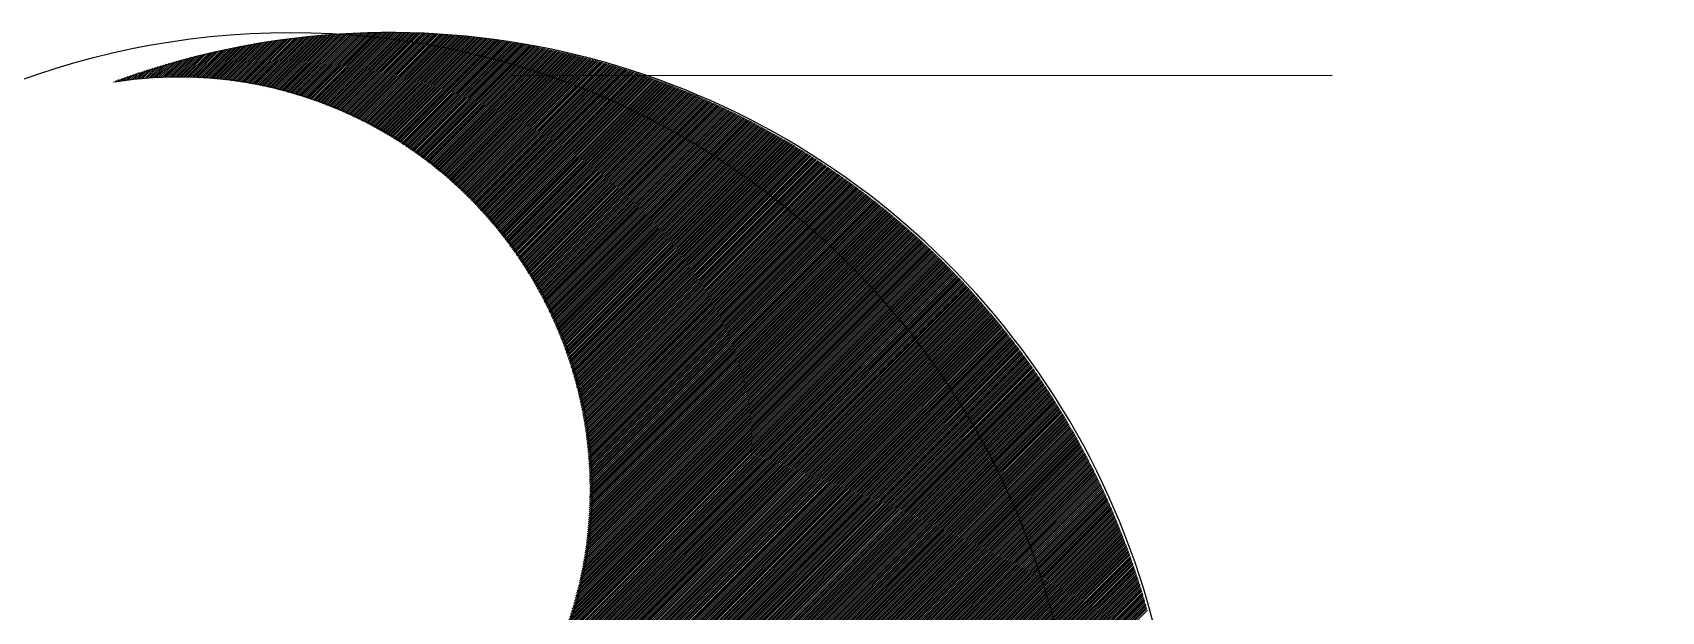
# Model space of a CAD drawing. Extents: x -437689 to -407696, y -55787 to -37037.
# Drawn here: x -423828.9 to -423754.6, y -41388.7 to -41362.3 of the extents above; entities that cross this region are included whole.
import ezdxf

# ---------------------------------------------------------------- set-up
doc = ezdxf.new("R2010")
doc.units = 0
doc.header["$LTSCALE"] = 150
doc.header["$MEASUREMENT"] = 0
doc.linetypes.add('CENTER', pattern=[2, 1.25, -0.25, 0.25, -0.25])
doc.layers.add('DR', color=6, linetype='CONTINUOUS')
doc.layers.add('WALL', color=7, linetype='CONTINUOUS')

msp = doc.modelspace()

# ---------------------------------------------------------------- linework, layer by layer
at = {"layer": 'DR'}
for p, q in [((-423817.595, -41364.943, 0), (-423815.049, -41362.398, 0)), ((-423817.527, -41364.961, 0), (-423814.959, -41362.392, 0)), ((-423817.46, -41364.979, 0), (-423814.868, -41362.387, 0)), ((-423817.393, -41364.996, 0), (-423814.778, -41362.381, 0)), ((-423817.326, -41365.014, 0), (-423814.688, -41362.376, 0)), ((-423817.26, -41365.033, 0), (-423814.598, -41362.371, 0)), ((-423817.193, -41365.051, 0), (-423814.509, -41362.367, 0)), ((-423817.127, -41365.07, 0), (-423814.42, -41362.362, 0)), ((-423817.061, -41365.089, 0), (-423814.33, -41362.358, 0)), ((-423816.996, -41365.108, 0), (-423814.242, -41362.354, 0)), ((-423816.93, -41365.127, 0), (-423814.153, -41362.35, 0)), ((-423816.865, -41365.147, 0), (-423814.065, -41362.347, 0)), ((-423816.8, -41365.167, 0), (-423813.977, -41362.344, 0)), ((-423816.735, -41365.186, 0), (-423813.889, -41362.341, 0)), ((-423816.67, -41365.207, 0), (-423813.801, -41362.338, 0)), ((-423816.605, -41365.227, 0), (-423813.714, -41362.335, 0)), ((-423816.541, -41365.247, 0), (-423813.626, -41362.333, 0)), ((-423816.477, -41365.268, 0), (-423813.539, -41362.331, 0)), ((-423816.413, -41365.289, 0), (-423813.453, -41362.329, 0)), ((-423816.349, -41365.31, 0), (-423813.366, -41362.327, 0)), ((-423816.285, -41365.331, 0), (-423813.28, -41362.325, 0)), ((-423816.222, -41365.353, 0), (-423813.193, -41362.324, 0)), ((-423816.159, -41365.374, 0), (-423813.107, -41362.323, 0)), ((-423816.096, -41365.396, 0), (-423813.022, -41362.322, 0)), ((-423816.033, -41365.418, 0), (-423812.936, -41362.321, 0)), ((-423815.97, -41365.44, 0), (-423812.851, -41362.321, 0)), ((-423815.908, -41365.463, 0), (-423812.766, -41362.321, 0)), ((-423815.845, -41365.485, 0), (-423812.681, -41362.32, 0)), ((-423815.783, -41365.508, 0), (-423812.596, -41362.321, 0)), ((-423815.721, -41365.531, 0), (-423812.511, -41362.321, 0)), ((-423815.66, -41365.554, 0), (-423812.427, -41362.321, 0)), ((-423815.598, -41365.577, 0), (-423812.343, -41362.322, 0)), ((-423815.537, -41365.601, 0), (-423812.259, -41362.323, 0)), ((-423815.475, -41365.624, 0), (-423812.175, -41362.324, 0)), ((-423815.414, -41365.648, 0), (-423812.092, -41362.325, 0)), ((-423815.354, -41365.672, 0), (-423812.008, -41362.327, 0)), ((-423815.293, -41365.696, 0), (-423811.925, -41362.329, 0)), ((-423815.232, -41365.721, 0), (-423811.842, -41362.33, 0)), ((-423815.172, -41365.745, 0), (-423811.759, -41362.332, 0)), ((-423815.112, -41365.77, 0), (-423811.677, -41362.335, 0)), ((-423815.052, -41365.795, 0), (-423811.594, -41362.337, 0)), ((-423814.992, -41365.82, 0), (-423811.512, -41362.34, 0)), ((-423814.932, -41365.845, 0), (-423811.43, -41362.342, 0)), ((-423814.873, -41365.87, 0), (-423811.348, -41362.345, 0)), ((-423814.813, -41365.896, 0), (-423811.266, -41362.349, 0)), ((-423814.754, -41365.921, 0), (-423811.185, -41362.352, 0)), ((-423814.695, -41365.947, 0), (-423811.103, -41362.355, 0)), ((-423814.636, -41365.973, 0), (-423811.022, -41362.359, 0)), ((-423814.578, -41365.999, 0), (-423810.941, -41362.363, 0)), ((-423814.519, -41366.026, 0), (-423810.86, -41362.367, 0)), ((-423814.461, -41366.052, 0), (-423810.78, -41362.371, 0)), ((-423814.403, -41366.079, 0), (-423810.699, -41362.375, 0)), ((-423814.345, -41366.106, 0), (-423810.619, -41362.38, 0)), ((-423814.287, -41366.133, 0), (-423810.539, -41362.385, 0)), ((-423814.229, -41366.16, 0), (-423810.459, -41362.39, 0)), ((-423814.172, -41366.187, 0), (-423810.379, -41362.395, 0)), ((-423814.114, -41366.215, 0), (-423810.299, -41362.4, 0)), ((-423821.514, -41364.366, 0), (-423820.278, -41363.13, 0)), ((-423821.433, -41364.369, 0), (-423820.17, -41363.107, 0)), ((-423821.352, -41364.373, 0), (-423820.063, -41363.084, 0)), ((-423821.271, -41364.377, 0), (-423819.956, -41363.062, 0)), ((-423821.191, -41364.382, 0), (-423819.849, -41363.04, 0)), ((-423821.111, -41364.386, 0), (-423819.743, -41363.019, 0)), ((-423821.031, -41364.392, 0), (-423819.637, -41362.998, 0)), ((-423820.952, -41364.397, 0), (-423819.532, -41362.977, 0)), ((-423820.873, -41364.403, 0), (-423819.427, -41362.957, 0)), ((-423820.794, -41364.409, 0), (-423819.322, -41362.937, 0)), ((-423820.715, -41364.415, 0), (-423819.218, -41362.918, 0)), ((-423820.637, -41364.422, 0), (-423819.114, -41362.899, 0)), ((-423820.559, -41364.429, 0), (-423819.01, -41362.88, 0)), ((-423820.482, -41364.436, 0), (-423818.907, -41362.862, 0)), ((-423820.405, -41364.444, 0), (-423818.805, -41362.844, 0)), ((-423820.328, -41364.452, 0), (-423818.702, -41362.827, 0)), ((-423820.251, -41364.46, 0), (-423818.6, -41362.809, 0)), ((-423820.174, -41364.468, 0), (-423818.499, -41362.793, 0)), ((-423820.098, -41364.477, 0), (-423818.397, -41362.776, 0)), ((-423820.023, -41364.486, 0), (-423818.296, -41362.76, 0)), ((-423819.947, -41364.496, 0), (-423818.196, -41362.744, 0)), ((-423819.872, -41364.505, 0), (-423818.096, -41362.729, 0)), ((-423819.797, -41364.515, 0), (-423817.996, -41362.714, 0)), ((-423819.722, -41364.525, 0), (-423817.896, -41362.699, 0)), ((-423819.648, -41364.535, 0), (-423817.797, -41362.685, 0)), ((-423819.573, -41364.546, 0), (-423817.698, -41362.671, 0)), ((-423819.499, -41364.557, 0), (-423817.6, -41362.657, 0)), ((-423819.426, -41364.568, 0), (-423817.501, -41362.644, 0)), ((-423819.352, -41364.58, 0), (-423817.403, -41362.631, 0)), ((-423819.279, -41364.591, 0), (-423817.306, -41362.618, 0)), ((-423819.206, -41364.603, 0), (-423817.208, -41362.606, 0)), ((-423819.134, -41364.615, 0), (-423817.111, -41362.593, 0)), ((-423819.061, -41364.628, 0), (-423817.015, -41362.582, 0)), ((-423818.989, -41364.641, 0), (-423816.918, -41362.57, 0)), ((-423818.917, -41364.653, 0), (-423816.822, -41362.559, 0)), ((-423818.845, -41364.667, 0), (-423816.726, -41362.548, 0)), ((-423818.774, -41364.68, 0), (-423816.631, -41362.537, 0)), ((-423818.703, -41364.694, 0), (-423816.536, -41362.527, 0)), ((-423818.632, -41364.708, 0), (-423816.441, -41362.517, 0)), ((-423818.561, -41364.722, 0), (-423816.346, -41362.507, 0)), ((-423818.491, -41364.736, 0), (-423816.252, -41362.497, 0)), ((-423818.42, -41364.751, 0), (-423816.158, -41362.488, 0)), ((-423818.35, -41364.766, 0), (-423816.064, -41362.479, 0)), ((-423818.28, -41364.781, 0), (-423815.97, -41362.47, 0)), ((-423818.211, -41364.796, 0), (-423815.877, -41362.462, 0)), ((-423818.142, -41364.811, 0), (-423815.784, -41362.454, 0)), ((-423818.072, -41364.827, 0), (-423815.691, -41362.446, 0)), ((-423818.003, -41364.843, 0), (-423815.599, -41362.438, 0)), ((-423817.935, -41364.859, 0), (-423815.507, -41362.431, 0)), ((-423817.866, -41364.876, 0), (-423815.415, -41362.424, 0)), ((-423817.798, -41364.892, 0), (-423815.323, -41362.417, 0)), ((-423817.73, -41364.909, 0), (-423815.232, -41362.41, 0)), ((-423817.662, -41364.926, 0), (-423815.14, -41362.404, 0)), ((-423814.057, -41366.243, 0), (-423810.22, -41362.405, 0)), ((-423814, -41366.27, 0), (-423810.141, -41362.411, 0)), ((-423813.943, -41366.298, 0), (-423810.061, -41362.416, 0)), ((-423813.887, -41366.327, 0), (-423809.982, -41362.422, 0)), ((-423813.83, -41366.355, 0), (-423809.904, -41362.428, 0)), ((-423813.774, -41366.383, 0), (-423809.825, -41362.434, 0)), ((-423813.718, -41366.412, 0), (-423809.746, -41362.441, 0)), ((-423813.661, -41366.441, 0), (-423809.668, -41362.447, 0)), ((-423813.605, -41366.47, 0), (-423809.59, -41362.454, 0)), ((-423813.55, -41366.499, 0), (-423809.512, -41362.461, 0)), ((-423813.494, -41366.528, 0), (-423809.434, -41362.468, 0)), ((-423813.439, -41366.557, 0), (-423809.356, -41362.475, 0)), ((-423813.383, -41366.587, 0), (-423809.279, -41362.482, 0)), ((-423813.328, -41366.617, 0), (-423809.201, -41362.49, 0)), ((-423813.273, -41366.646, 0), (-423809.124, -41362.497, 0)), ((-423813.218, -41366.676, 0), (-423809.047, -41362.505, 0)), ((-423813.164, -41366.707, 0), (-423808.97, -41362.513, 0)), ((-423813.109, -41366.737, 0), (-423808.893, -41362.521, 0)), ((-423813.055, -41366.767, 0), (-423808.817, -41362.529, 0)), ((-423813.001, -41366.798, 0), (-423808.74, -41362.538, 0)), ((-423812.946, -41366.829, 0), (-423808.664, -41362.546, 0)), ((-423812.893, -41366.86, 0), (-423808.587, -41362.555, 0)), ((-423812.839, -41366.891, 0), (-423808.511, -41362.563, 0)), ((-423812.785, -41366.922, 0), (-423808.436, -41362.572, 0)), ((-423812.732, -41366.953, 0), (-423808.36, -41362.582, 0)), ((-423812.678, -41366.985, 0), (-423808.284, -41362.591, 0)), ((-423812.625, -41367.017, 0), (-423808.209, -41362.6, 0)), ((-423812.572, -41367.048, 0), (-423808.133, -41362.61, 0)), ((-423812.519, -41367.08, 0), (-423808.058, -41362.619, 0)), ((-423812.466, -41367.112, 0), (-423807.983, -41362.629, 0)), ((-423812.414, -41367.145, 0), (-423807.908, -41362.639, 0)), ((-423812.361, -41367.177, 0), (-423807.833, -41362.649, 0)), ((-423812.309, -41367.21, 0), (-423807.759, -41362.659, 0)), ((-423812.257, -41367.242, 0), (-423807.684, -41362.67, 0)), ((-423812.205, -41367.275, 0), (-423807.61, -41362.68, 0)), ((-423812.153, -41367.308, 0), (-423807.536, -41362.691, 0)), ((-423812.101, -41367.341, 0), (-423807.462, -41362.702, 0)), ((-423812.05, -41367.375, 0), (-423807.388, -41362.713, 0)), ((-423811.998, -41367.408, 0), (-423807.314, -41362.724, 0)), ((-423811.947, -41367.442, 0), (-423807.24, -41362.735, 0)), ((-423811.896, -41367.475, 0), (-423807.167, -41362.746, 0)), ((-423811.845, -41367.509, 0), (-423807.093, -41362.758, 0)), ((-423811.794, -41367.543, 0), (-423807.02, -41362.769, 0)), ((-423811.743, -41367.577, 0), (-423806.947, -41362.781, 0)), ((-423811.693, -41367.612, 0), (-423806.874, -41362.793, 0)), ((-423811.642, -41367.646, 0), (-423806.801, -41362.805, 0)), ((-423811.592, -41367.681, 0), (-423806.729, -41362.817, 0)), ((-423811.542, -41367.715, 0), (-423806.656, -41362.829, 0)), ((-423811.492, -41367.75, 0), (-423806.583, -41362.842, 0)), ((-423811.442, -41367.785, 0), (-423806.511, -41362.854, 0)), ((-423811.392, -41367.82, 0), (-423806.439, -41362.867, 0)), ((-423811.343, -41367.856, 0), (-423806.367, -41362.88, 0)), ((-423811.293, -41367.891, 0), (-423806.295, -41362.893, 0)), ((-423811.244, -41367.927, 0), (-423806.223, -41362.906, 0)), ((-423811.195, -41367.962, 0), (-423806.151, -41362.919, 0)), ((-423811.146, -41367.998, 0), (-423806.08, -41362.932, 0)), ((-423811.097, -41368.034, 0), (-423806.008, -41362.945, 0)), ((-423811.048, -41368.07, 0), (-423805.937, -41362.959, 0)), ((-423811, -41368.107, 0), (-423805.866, -41362.973, 0)), ((-423810.951, -41368.143, 0), (-423805.795, -41362.986, 0)), ((-423810.903, -41368.179, 0), (-423805.724, -41363, 0)), ((-423810.855, -41368.216, 0), (-423805.653, -41363.014, 0)), ((-423810.807, -41368.253, 0), (-423805.582, -41363.029, 0)), ((-423810.759, -41368.29, 0), (-423805.512, -41363.043, 0)), ((-423810.711, -41368.327, 0), (-423805.441, -41363.057, 0)), ((-423810.663, -41368.364, 0), (-423805.371, -41363.072, 0)), ((-423810.616, -41368.402, 0), (-423805.301, -41363.086, 0)), ((-423810.569, -41368.439, 0), (-423805.231, -41363.101, 0)), ((-423810.521, -41368.477, 0), (-423805.161, -41363.116, 0)), ((-423810.474, -41368.515, 0), (-423805.091, -41363.131, 0)), ((-423823.671, -41364.401, 0), (-423823.142, -41363.872, 0)), ((-423823.579, -41364.394, 0), (-423823.02, -41363.835, 0)), ((-423823.488, -41364.388, 0), (-423822.899, -41363.799, 0)), ((-423823.398, -41364.383, 0), (-423822.779, -41363.764, 0)), ((-423823.308, -41364.378, 0), (-423822.66, -41363.729, 0)), ((-423823.219, -41364.373, 0), (-423822.541, -41363.695, 0)), ((-423823.129, -41364.369, 0), (-423822.422, -41363.662, 0)), ((-423823.041, -41364.365, 0), (-423822.305, -41363.629, 0)), ((-423822.953, -41364.362, 0), (-423822.188, -41363.597, 0)), ((-423822.865, -41364.359, 0), (-423822.071, -41363.565, 0)), ((-423822.778, -41364.356, 0), (-423821.955, -41363.534, 0)), ((-423822.691, -41364.354, 0), (-423821.84, -41363.503, 0)), ((-423822.604, -41364.353, 0), (-423821.725, -41363.473, 0)), ((-423822.518, -41364.351, 0), (-423821.611, -41363.444, 0)), ((-423822.432, -41364.35, 0), (-423821.497, -41363.415, 0)), ((-423822.347, -41364.35, 0), (-423821.384, -41363.387, 0)), ((-423822.262, -41364.35, 0), (-423821.271, -41363.359, 0)), ((-423822.177, -41364.35, 0), (-423821.159, -41363.331, 0)), ((-423822.093, -41364.351, 0), (-423821.047, -41363.305, 0)), ((-423822.009, -41364.352, 0), (-423820.936, -41363.278, 0)), ((-423821.926, -41364.353, 0), (-423820.825, -41363.252, 0)), ((-423821.843, -41364.355, 0), (-423820.715, -41363.227, 0)), ((-423821.76, -41364.357, 0), (-423820.605, -41363.202, 0)), ((-423821.678, -41364.36, 0), (-423820.496, -41363.178, 0)), ((-423821.596, -41364.362, 0), (-423820.387, -41363.153, 0)), ((-423810.427, -41368.552, 0), (-423805.021, -41363.146, 0)), ((-423810.381, -41368.591, 0), (-423804.952, -41363.161, 0)), ((-423810.334, -41368.629, 0), (-423804.882, -41363.177, 0)), ((-423810.287, -41368.667, 0), (-423804.813, -41363.192, 0)), ((-423810.241, -41368.706, 0), (-423804.743, -41363.208, 0)), ((-423810.195, -41368.744, 0), (-423804.674, -41363.224, 0)), ((-423810.149, -41368.783, 0), (-423804.605, -41363.239, 0)), ((-423810.103, -41368.822, 0), (-423804.536, -41363.255, 0)), ((-423810.057, -41368.861, 0), (-423804.468, -41363.271, 0)), ((-423810.011, -41368.9, 0), (-423804.399, -41363.288, 0)), ((-423809.966, -41368.939, 0), (-423804.33, -41363.304, 0)), ((-423809.92, -41368.979, 0), (-423804.262, -41363.32, 0)), ((-423809.875, -41369.018, 0), (-423804.194, -41363.337, 0)), ((-423809.83, -41369.058, 0), (-423804.125, -41363.353, 0)), ((-423809.785, -41369.098, 0), (-423804.057, -41363.37, 0)), ((-423809.74, -41369.138, 0), (-423803.989, -41363.387, 0)), ((-423809.695, -41369.178, 0), (-423803.921, -41363.404, 0)), ((-423809.651, -41369.218, 0), (-423803.854, -41363.421, 0)), ((-423809.606, -41369.258, 0), (-423803.786, -41363.438, 0)), ((-423809.562, -41369.299, 0), (-423803.718, -41363.456, 0)), ((-423809.518, -41369.34, 0), (-423803.651, -41363.473, 0)), ((-423809.473, -41369.38, 0), (-423803.584, -41363.491, 0)), ((-423809.43, -41369.421, 0), (-423803.516, -41363.508, 0)), ((-423809.386, -41369.462, 0), (-423803.449, -41363.526, 0)), ((-423809.342, -41369.504, 0), (-423803.382, -41363.544, 0)), ((-423809.299, -41369.545, 0), (-423803.315, -41363.562, 0)), ((-423809.255, -41369.586, 0), (-423803.249, -41363.58, 0)), ((-423809.212, -41369.628, 0), (-423803.182, -41363.598, 0)), ((-423809.169, -41369.67, 0), (-423803.115, -41363.616, 0)), ((-423809.126, -41369.712, 0), (-423803.049, -41363.635, 0)), ((-423809.083, -41369.754, 0), (-423802.983, -41363.653, 0)), ((-423809.04, -41369.796, 0), (-423802.916, -41363.672, 0)), ((-423808.998, -41369.838, 0), (-423802.85, -41363.691, 0)), ((-423808.955, -41369.88, 0), (-423802.784, -41363.709, 0)), ((-423808.913, -41369.923, 0), (-423802.718, -41363.728, 0)), ((-423808.871, -41369.966, 0), (-423802.652, -41363.747, 0)), ((-423808.829, -41370.008, 0), (-423802.587, -41363.766, 0)), ((-423808.787, -41370.051, 0), (-423802.521, -41363.786, 0)), ((-423808.745, -41370.094, 0), (-423802.456, -41363.805, 0)), ((-423808.703, -41370.138, 0), (-423802.39, -41363.825, 0)), ((-423808.662, -41370.181, 0), (-423802.325, -41363.844, 0)), ((-423808.621, -41370.224, 0), (-423802.26, -41363.864, 0)), ((-423808.579, -41370.268, 0), (-423802.195, -41363.883, 0)), ((-423825.205, -41364.578, 0), (-423825.188, -41364.561, 0)), ((-423825.105, -41364.562, 0), (-423825.054, -41364.511, 0)), ((-423825.005, -41364.547, 0), (-423824.92, -41364.463, 0)), ((-423824.906, -41364.533, 0), (-423824.788, -41364.415, 0)), ((-423824.808, -41364.52, 0), (-423824.657, -41364.369, 0)), ((-423824.71, -41364.507, 0), (-423824.526, -41364.323, 0)), ((-423824.613, -41364.494, 0), (-423824.396, -41364.278, 0)), ((-423824.516, -41364.482, 0), (-423824.267, -41364.234, 0)), ((-423824.42, -41364.471, 0), (-423824.139, -41364.191, 0)), ((-423824.324, -41364.461, 0), (-423824.012, -41364.148, 0)), ((-423824.229, -41364.45, 0), (-423823.885, -41364.106, 0)), ((-423824.135, -41364.441, 0), (-423823.76, -41364.065, 0)), ((-423824.041, -41364.432, 0), (-423823.635, -41364.025, 0)), ((-423823.948, -41364.423, 0), (-423823.51, -41363.986, 0)), ((-423823.855, -41364.415, 0), (-423823.387, -41363.947, 0)), ((-423823.763, -41364.408, 0), (-423823.264, -41363.909, 0)), ((-423808.538, -41370.312, 0), (-423802.13, -41363.903, 0)), ((-423808.497, -41370.356, 0), (-423802.065, -41363.923, 0)), ((-423808.456, -41370.4, 0), (-423802, -41363.943, 0)), ((-423808.416, -41370.444, 0), (-423801.935, -41363.964, 0)), ((-423808.375, -41370.488, 0), (-423801.871, -41363.984, 0)), ((-423808.335, -41370.533, 0), (-423801.806, -41364.004, 0)), ((-423808.295, -41370.577, 0), (-423801.742, -41364.025, 0)), ((-423808.254, -41370.622, 0), (-423801.678, -41364.045, 0)), ((-423808.214, -41370.667, 0), (-423801.613, -41364.066, 0)), ((-423808.174, -41370.712, 0), (-423801.549, -41364.087, 0)), ((-423808.135, -41370.757, 0), (-423801.485, -41364.108, 0)), ((-423808.095, -41370.802, 0), (-423801.422, -41364.129, 0)), ((-423808.056, -41370.848, 0), (-423801.358, -41364.15, 0)), ((-423808.016, -41370.893, 0), (-423801.294, -41364.171, 0)), ((-423807.977, -41370.939, 0), (-423801.231, -41364.192, 0)), ((-423807.938, -41370.985, 0), (-423801.167, -41364.214, 0)), ((-423807.899, -41371.03, 0), (-423801.104, -41364.235, 0)), ((-423807.86, -41371.077, 0), (-423801.04, -41364.257, 0)), ((-423807.822, -41371.123, 0), (-423800.977, -41364.278, 0)), ((-423807.783, -41371.169, 0), (-423800.914, -41364.3, 0)), ((-423807.745, -41371.216, 0), (-423800.851, -41364.322, 0)), ((-423807.707, -41371.262, 0), (-423800.788, -41364.344, 0)), ((-423807.669, -41371.309, 0), (-423800.725, -41364.366, 0)), ((-423807.631, -41371.356, 0), (-423800.663, -41364.388, 0)), ((-423807.593, -41371.403, 0), (-423800.6, -41364.41, 0)), ((-423807.555, -41371.45, 0), (-423800.538, -41364.433, 0)), ((-423807.518, -41371.497, 0), (-423800.475, -41364.455, 0)), ((-423807.48, -41371.545, 0), (-423800.413, -41364.478, 0)), ((-423807.443, -41371.592, 0), (-423800.351, -41364.5, 0)), ((-423807.406, -41371.64, 0), (-423800.289, -41364.523, 0)), ((-423807.369, -41371.688, 0), (-423800.227, -41364.546, 0)), ((-423807.332, -41371.736, 0), (-423800.165, -41364.569, 0)), ((-423807.295, -41371.784, 0), (-423800.103, -41364.592, 0)), ((-423807.259, -41371.832, 0), (-423800.041, -41364.615, 0)), ((-423807.222, -41371.881, 0), (-423799.979, -41364.638, 0)), ((-423807.186, -41371.929, 0), (-423799.918, -41364.661, 0)), ((-423807.15, -41371.978, 0), (-423799.856, -41364.685, 0)), ((-423807.114, -41372.027, 0), (-423799.795, -41364.708, 0)), ((-423807.078, -41372.076, 0), (-423799.734, -41364.732, 0)), ((-423807.042, -41372.125, 0), (-423799.672, -41364.755, 0)), ((-423807.006, -41372.174, 0), (-423799.611, -41364.779, 0)), ((-423806.971, -41372.224, 0), (-423799.55, -41364.803, 0)), ((-423806.936, -41372.273, 0), (-423799.489, -41364.827, 0)), ((-423806.901, -41372.323, 0), (-423799.429, -41364.851, 0)), ((-423806.865, -41372.373, 0), (-423799.368, -41364.875, 0)), ((-423806.831, -41372.423, 0), (-423799.307, -41364.899, 0)), ((-423806.796, -41372.473, 0), (-423799.247, -41364.924, 0)), ((-423806.761, -41372.523, 0), (-423799.186, -41364.948, 0)), ((-423806.727, -41372.573, 0), (-423799.126, -41364.972, 0)), ((-423806.692, -41372.624, 0), (-423799.066, -41364.997, 0)), ((-423806.658, -41372.675, 0), (-423799.005, -41365.022, 0)), ((-423806.624, -41372.725, 0), (-423798.945, -41365.046, 0)), ((-423806.59, -41372.776, 0), (-423798.885, -41365.071, 0)), ((-423806.557, -41372.827, 0), (-423798.825, -41365.096, 0)), ((-423806.523, -41372.879, 0), (-423798.766, -41365.121, 0)), ((-423806.49, -41372.93, 0), (-423798.706, -41365.146, 0)), ((-423806.456, -41372.982, 0), (-423798.646, -41365.172, 0)), ((-423806.423, -41373.033, 0), (-423798.587, -41365.197, 0)), ((-423806.39, -41373.085, 0), (-423798.527, -41365.222, 0)), ((-423806.357, -41373.137, 0), (-423798.468, -41365.248, 0)), ((-423806.324, -41373.189, 0), (-423798.408, -41365.273, 0)), ((-423806.292, -41373.241, 0), (-423798.349, -41365.299, 0)), ((-423806.259, -41373.294, 0), (-423798.29, -41365.325, 0)), ((-423806.227, -41373.346, 0), (-423798.231, -41365.35, 0)), ((-423806.195, -41373.399, 0), (-423798.172, -41365.376, 0)), ((-423806.163, -41373.452, 0), (-423798.113, -41365.402, 0)), ((-423806.131, -41373.505, 0), (-423798.055, -41365.428, 0)), ((-423806.099, -41373.558, 0), (-423797.996, -41365.455, 0)), ((-423806.068, -41373.611, 0), (-423797.937, -41365.481, 0)), ((-423806.036, -41373.665, 0), (-423797.879, -41365.507, 0)), ((-423806.005, -41373.718, 0), (-423797.82, -41365.534, 0)), ((-423805.974, -41373.772, 0), (-423797.762, -41365.56, 0)), ((-423805.943, -41373.826, 0), (-423797.704, -41365.587, 0)), ((-423805.912, -41373.88, 0), (-423797.646, -41365.613, 0)), ((-423805.882, -41373.934, 0), (-423797.587, -41365.64, 0)), ((-423805.851, -41373.989, 0), (-423797.529, -41365.667, 0)), ((-423805.821, -41374.043, 0), (-423797.472, -41365.694, 0)), ((-423805.79, -41374.098, 0), (-423797.414, -41365.721, 0)), ((-423805.76, -41374.153, 0), (-423797.356, -41365.748, 0)), ((-423805.731, -41374.208, 0), (-423797.298, -41365.775, 0)), ((-423805.701, -41374.263, 0), (-423797.241, -41365.803, 0)), ((-423805.671, -41374.318, 0), (-423797.183, -41365.83, 0)), ((-423805.642, -41374.373, 0), (-423797.126, -41365.858, 0)), ((-423805.612, -41374.429, 0), (-423797.069, -41365.885, 0)), ((-423805.583, -41374.485, 0), (-423797.011, -41365.913, 0)), ((-423805.554, -41374.541, 0), (-423796.954, -41365.94, 0)), ((-423805.526, -41374.597, 0), (-423796.897, -41365.968, 0)), ((-423805.497, -41374.653, 0), (-423796.84, -41365.996, 0)), ((-423805.468, -41374.709, 0), (-423796.783, -41366.024, 0)), ((-423805.44, -41374.766, 0), (-423796.726, -41366.052, 0)), ((-423805.412, -41374.822, 0), (-423796.67, -41366.08, 0)), ((-423805.384, -41374.879, 0), (-423796.613, -41366.108, 0)), ((-423805.356, -41374.936, 0), (-423796.557, -41366.137, 0)), ((-423805.328, -41374.993, 0), (-423796.5, -41366.165, 0)), ((-423805.301, -41375.051, 0), (-423796.444, -41366.193, 0)), ((-423805.273, -41375.108, 0), (-423796.387, -41366.222, 0)), ((-423805.246, -41375.166, 0), (-423796.331, -41366.251, 0)), ((-423805.219, -41375.223, 0), (-423796.275, -41366.279, 0)), ((-423805.192, -41375.281, 0), (-423796.219, -41366.308, 0)), ((-423805.165, -41375.339, 0), (-423796.163, -41366.337, 0)), ((-423805.139, -41375.398, 0), (-423796.107, -41366.366, 0)), ((-423805.112, -41375.456, 0), (-423796.051, -41366.395, 0)), ((-423805.086, -41375.515, 0), (-423795.995, -41366.424, 0)), ((-423805.06, -41375.574, 0), (-423795.94, -41366.453, 0)), ((-423805.034, -41375.633, 0), (-423795.884, -41366.483, 0)), ((-423805.008, -41375.692, 0), (-423795.829, -41366.512, 0)), ((-423804.983, -41375.751, 0), (-423795.773, -41366.541, 0)), ((-423804.957, -41375.81, 0), (-423795.718, -41366.571, 0)), ((-423804.932, -41375.87, 0), (-423795.663, -41366.6, 0)), ((-423804.907, -41375.93, 0), (-423795.607, -41366.63, 0)), ((-423804.882, -41375.99, 0), (-423795.552, -41366.66, 0)), ((-423804.858, -41376.05, 0), (-423795.497, -41366.69, 0)), ((-423804.833, -41376.11, 0), (-423795.442, -41366.72, 0)), ((-423804.809, -41376.171, 0), (-423795.388, -41366.75, 0)), ((-423804.784, -41376.231, 0), (-423795.333, -41366.78, 0)), ((-423804.76, -41376.292, 0), (-423795.278, -41366.81, 0)), ((-423804.737, -41376.353, 0), (-423795.223, -41366.84, 0)), ((-423804.713, -41376.414, 0), (-423795.169, -41366.87, 0)), ((-423804.689, -41376.476, 0), (-423795.114, -41366.901, 0)), ((-423804.666, -41376.537, 0), (-423795.06, -41366.931, 0)), ((-423804.643, -41376.599, 0), (-423795.006, -41366.962, 0)), ((-423804.62, -41376.661, 0), (-423794.952, -41366.992, 0)), ((-423804.597, -41376.723, 0), (-423794.897, -41367.023, 0)), ((-423804.575, -41376.785, 0), (-423794.843, -41367.054, 0)), ((-423804.552, -41376.848, 0), (-423794.789, -41367.085, 0)), ((-423804.53, -41376.91, 0), (-423794.735, -41367.116, 0)), ((-423804.508, -41376.973, 0), (-423794.682, -41367.147, 0)), ((-423804.486, -41377.036, 0), (-423794.628, -41367.178, 0)), ((-423804.464, -41377.099, 0), (-423794.574, -41367.209, 0)), ((-423804.443, -41377.163, 0), (-423794.521, -41367.24, 0)), ((-423804.422, -41377.226, 0), (-423794.467, -41367.272, 0)), ((-423804.4, -41377.29, 0), (-423794.414, -41367.303, 0)), ((-423804.38, -41377.354, 0), (-423794.36, -41367.335, 0)), ((-423804.359, -41377.418, 0), (-423794.307, -41367.366, 0)), ((-423804.338, -41377.482, 0), (-423794.254, -41367.398, 0)), ((-423804.318, -41377.547, 0), (-423794.201, -41367.43, 0)), ((-423804.298, -41377.611, 0), (-423794.148, -41367.461, 0)), ((-423804.278, -41377.676, 0), (-423794.095, -41367.493, 0)), ((-423804.258, -41377.741, 0), (-423794.042, -41367.525, 0)), ((-423804.238, -41377.807, 0), (-423793.989, -41367.557, 0)), ((-423804.219, -41377.872, 0), (-423793.936, -41367.589, 0)), ((-423804.2, -41377.938, 0), (-423793.884, -41367.622, 0)), ((-423804.181, -41378.004, 0), (-423793.831, -41367.654, 0)), ((-423804.162, -41378.07, 0), (-423793.779, -41367.686, 0)), ((-423804.144, -41378.136, 0), (-423793.726, -41367.719, 0)), ((-423804.125, -41378.203, 0), (-423793.674, -41367.751, 0)), ((-423804.107, -41378.269, 0), (-423793.621, -41367.784, 0)), ((-423804.089, -41378.336, 0), (-423793.569, -41367.816, 0)), ((-423804.071, -41378.403, 0), (-423793.517, -41367.849, 0)), ((-423804.054, -41378.471, 0), (-423793.465, -41367.882, 0)), ((-423804.037, -41378.538, 0), (-423793.413, -41367.915, 0)), ((-423804.02, -41378.606, 0), (-423793.361, -41367.948, 0)), ((-423804.003, -41378.674, 0), (-423793.309, -41367.981, 0)), ((-423803.986, -41378.742, 0), (-423793.258, -41368.014, 0)), ((-423803.97, -41378.811, 0), (-423793.206, -41368.047, 0)), ((-423803.953, -41378.879, 0), (-423793.154, -41368.08, 0)), ((-423803.937, -41378.948, 0), (-423793.103, -41368.114, 0)), ((-423803.922, -41379.017, 0), (-423793.051, -41368.147, 0)), ((-423803.906, -41379.086, 0), (-423793, -41368.181, 0)), ((-423803.891, -41379.156, 0), (-423792.949, -41368.214, 0)), ((-423803.875, -41379.226, 0), (-423792.898, -41368.248, 0)), ((-423803.861, -41379.296, 0), (-423792.846, -41368.281, 0)), ((-423803.846, -41379.366, 0), (-423792.795, -41368.315, 0)), ((-423803.832, -41379.436, 0), (-423792.744, -41368.349, 0)), ((-423803.817, -41379.507, 0), (-423792.694, -41368.383, 0)), ((-423803.803, -41379.578, 0), (-423792.643, -41368.417, 0)), ((-423803.79, -41379.649, 0), (-423792.592, -41368.451, 0)), ((-423803.776, -41379.72, 0), (-423792.541, -41368.485, 0)), ((-423803.763, -41379.792, 0), (-423792.491, -41368.52, 0)), ((-423803.75, -41379.864, 0), (-423792.44, -41368.554, 0)), ((-423803.737, -41379.936, 0), (-423792.39, -41368.588, 0)), ((-423803.725, -41380.008, 0), (-423792.339, -41368.623, 0)), ((-423803.712, -41380.081, 0), (-423792.289, -41368.657, 0)), ((-423803.7, -41380.154, 0), (-423792.239, -41368.692, 0)), ((-423803.689, -41380.227, 0), (-423792.188, -41368.727, 0)), ((-423803.677, -41380.3, 0), (-423792.138, -41368.761, 0)), ((-423803.666, -41380.374, 0), (-423792.088, -41368.796, 0)), ((-423803.655, -41380.448, 0), (-423792.038, -41368.831, 0)), ((-423803.644, -41380.522, 0), (-423791.989, -41368.866, 0)), ((-423803.634, -41380.596, 0), (-423791.939, -41368.901, 0)), ((-423803.624, -41380.671, 0), (-423791.889, -41368.936, 0)), ((-423803.614, -41380.746, 0), (-423791.839, -41368.971, 0)), ((-423803.604, -41380.821, 0), (-423791.79, -41369.007, 0)), ((-423803.595, -41380.896, 0), (-423791.74, -41369.042, 0)), ((-423803.586, -41380.972, 0), (-423791.691, -41369.077, 0)), ((-423803.577, -41381.048, 0), (-423791.642, -41369.113, 0)), ((-423803.568, -41381.124, 0), (-423791.592, -41369.149, 0)), ((-423803.56, -41381.201, 0), (-423791.543, -41369.184, 0)), ((-423803.552, -41381.278, 0), (-423791.494, -41369.22, 0)), ((-423803.544, -41381.355, 0), (-423791.445, -41369.256, 0)), ((-423803.537, -41381.433, 0), (-423791.396, -41369.292, 0)), ((-423803.53, -41381.51, 0), (-423791.347, -41369.328, 0)), ((-423803.523, -41381.588, 0), (-423791.298, -41369.364, 0)), ((-423803.517, -41381.667, 0), (-423791.249, -41369.4, 0)), ((-423803.51, -41381.746, 0), (-423791.201, -41369.436, 0)), ((-423803.505, -41381.825, 0), (-423791.152, -41369.472, 0)), ((-423803.499, -41381.904, 0), (-423791.103, -41369.508, 0)), ((-423803.494, -41381.983, 0), (-423791.055, -41369.545, 0)), ((-423803.489, -41382.063, 0), (-423791.007, -41369.581, 0)), ((-423803.484, -41382.144, 0), (-423790.958, -41369.618, 0)), ((-423803.48, -41382.224, 0), (-423790.91, -41369.654, 0)), ((-423803.476, -41382.305, 0), (-423790.862, -41369.691, 0)), ((-423803.472, -41382.386, 0), (-423790.814, -41369.728, 0)), ((-423803.469, -41382.468, 0), (-423790.766, -41369.764, 0)), ((-423803.466, -41382.55, 0), (-423790.718, -41369.801, 0)), ((-423803.487, -41384.268, 0), (-423789.774, -41370.554, 0)), ((-423803.482, -41384.178, 0), (-423789.82, -41370.516, 0)), ((-423803.478, -41384.089, 0), (-423789.867, -41370.478, 0)), ((-423803.474, -41384, 0), (-423789.913, -41370.439, 0)), ((-423803.47, -41383.911, 0), (-423789.96, -41370.401, 0)), ((-423803.467, -41383.823, 0), (-423790.007, -41370.363, 0)), ((-423803.464, -41382.632, 0), (-423790.67, -41369.838, 0)), ((-423803.464, -41383.736, 0), (-423790.054, -41370.325, 0)), ((-423803.462, -41383.648, 0), (-423790.101, -41370.287, 0)), ((-423803.461, -41382.715, 0), (-423790.622, -41369.875, 0)), ((-423803.46, -41382.798, 0), (-423790.574, -41369.912, 0)), ((-423803.46, -41383.562, 0), (-423790.148, -41370.25, 0)), ((-423803.458, -41382.881, 0), (-423790.527, -41369.95, 0)), ((-423803.458, -41383.475, 0), (-423790.195, -41370.212, 0)), ((-423803.457, -41382.965, 0), (-423790.479, -41369.987, 0)), ((-423803.457, -41383.389, 0), (-423790.242, -41370.174, 0)), ((-423803.456, -41383.049, 0), (-423790.431, -41370.024, 0)), ((-423803.456, -41383.133, 0), (-423790.384, -41370.062, 0)), ((-423803.456, -41383.218, 0), (-423790.337, -41370.099, 0)), ((-423803.456, -41383.303, 0), (-423790.289, -41370.137, 0)), ((-423803.679, -41386.072, 0), (-423788.903, -41371.296, 0)), ((-423803.664, -41385.972, 0), (-423788.948, -41371.256, 0)), ((-423803.649, -41385.873, 0), (-423788.994, -41371.217, 0)), ((-423803.635, -41385.774, 0), (-423789.039, -41371.177, 0)), ((-423803.622, -41385.675, 0), (-423789.084, -41371.138, 0)), ((-423803.609, -41385.578, 0), (-423789.13, -41371.098, 0)), ((-423803.597, -41385.481, 0), (-423789.175, -41371.059, 0)), ((-423803.585, -41385.384, 0), (-423789.221, -41371.02, 0)), ((-423803.574, -41385.288, 0), (-423789.267, -41370.981, 0)), ((-423803.564, -41385.193, 0), (-423789.312, -41370.941, 0)), ((-423803.554, -41385.098, 0), (-423789.358, -41370.902, 0)), ((-423803.544, -41385.004, 0), (-423789.404, -41370.863, 0)), ((-423803.535, -41384.91, 0), (-423789.45, -41370.825, 0)), ((-423803.527, -41384.817, 0), (-423789.496, -41370.786, 0)), ((-423803.519, -41384.724, 0), (-423789.542, -41370.747, 0)), ((-423803.512, -41384.632, 0), (-423789.588, -41370.708, 0)), ((-423803.505, -41384.54, 0), (-423789.634, -41370.67, 0)), ((-423803.499, -41384.449, 0), (-423789.681, -41370.631, 0)), ((-423803.493, -41384.358, 0), (-423789.727, -41370.593, 0)), ((-423804.116, -41388.121, 0), (-423788.058, -41372.064, 0)), ((-423804.085, -41388.005, 0), (-423788.102, -41372.023, 0)), ((-423804.055, -41387.89, 0), (-423788.146, -41371.982, 0)), ((-423804.025, -41387.776, 0), (-423788.19, -41371.941, 0)), ((-423803.997, -41387.663, 0), (-423788.234, -41371.9, 0)), ((-423803.97, -41387.551, 0), (-423788.278, -41371.859, 0)), ((-423803.944, -41387.44, 0), (-423788.322, -41371.818, 0)), ((-423803.919, -41387.33, 0), (-423788.367, -41371.778, 0)), ((-423803.895, -41387.221, 0), (-423788.411, -41371.737, 0)), ((-423803.871, -41387.113, 0), (-423788.455, -41371.697, 0)), ((-423803.849, -41387.005, 0), (-423788.5, -41371.656, 0)), ((-423803.827, -41386.898, 0), (-423788.544, -41371.616, 0)), ((-423803.806, -41386.793, 0), (-423788.589, -41371.576, 0)), ((-423803.785, -41386.687, 0), (-423788.634, -41371.536, 0)), ((-423803.766, -41386.583, 0), (-423788.678, -41371.496, 0)), ((-423803.747, -41386.48, 0), (-423788.723, -41371.456, 0)), ((-423803.729, -41386.377, 0), (-423788.768, -41371.416, 0)), ((-423803.712, -41386.275, 0), (-423788.813, -41371.376, 0)), ((-423803.695, -41386.173, 0), (-423788.858, -41371.336, 0)), ((-423804.855, -41390.303, 0), (-423787.324, -41372.772, 0)), ((-423804.798, -41390.161, 0), (-423787.367, -41372.73, 0)), ((-423804.743, -41390.02, 0), (-423787.41, -41372.688, 0)), ((-423804.689, -41389.882, 0), (-423787.452, -41372.645, 0)), ((-423804.638, -41389.746, 0), (-423787.495, -41372.603, 0)), ((-423804.589, -41389.612, 0), (-423787.538, -41372.562, 0)), ((-423804.541, -41389.48, 0), (-423787.581, -41372.52, 0)), ((-423804.495, -41389.349, 0), (-423787.624, -41372.478, 0)), ((-423804.451, -41389.22, 0), (-423787.667, -41372.436, 0)), ((-423804.408, -41389.092, 0), (-423787.71, -41372.394, 0)), ((-423804.367, -41388.966, 0), (-423787.754, -41372.353, 0)), ((-423804.327, -41388.842, 0), (-423787.797, -41372.311, 0)), ((-423804.289, -41388.718, 0), (-423787.84, -41372.27, 0)), ((-423804.252, -41388.596, 0), (-423787.884, -41372.228, 0)), ((-423804.216, -41388.476, 0), (-423787.927, -41372.187, 0)), ((-423804.181, -41388.356, 0), (-423787.971, -41372.146, 0)), ((-423804.148, -41388.238, 0), (-423788.015, -41372.105, 0)), ((-423806.558, -41393.533, 0), (-423786.569, -41373.544, 0)), ((-423806.402, -41393.292, 0), (-423786.611, -41373.501, 0)), ((-423806.259, -41393.065, 0), (-423786.652, -41373.457, 0)), ((-423806.128, -41392.848, 0), (-423786.694, -41373.414, 0)), ((-423806.006, -41392.642, 0), (-423786.735, -41373.371, 0)), ((-423805.892, -41392.443, 0), (-423786.777, -41373.328, 0)), ((-423805.785, -41392.251, 0), (-423786.819, -41373.284, 0)), ((-423805.685, -41392.066, 0), (-423786.86, -41373.241, 0)), ((-423805.59, -41391.886, 0), (-423786.902, -41373.198, 0)), ((-423805.5, -41391.711, 0), (-423786.944, -41373.155, 0)), ((-423805.414, -41391.54, 0), (-423786.986, -41373.112, 0)), ((-423805.333, -41391.374, 0), (-423787.028, -41373.07, 0)), ((-423805.255, -41391.212, 0), (-423787.07, -41373.027, 0)), ((-423805.181, -41391.053, 0), (-423787.112, -41372.984, 0)), ((-423805.11, -41390.897, 0), (-423787.155, -41372.942, 0)), ((-423805.042, -41390.745, 0), (-423787.197, -41372.899, 0)), ((-423804.978, -41390.595, 0), (-423787.239, -41372.857, 0)), ((-423804.915, -41390.448, 0), (-423787.282, -41372.814, 0)), ((-423825.176, -41413.508, 0), (-423785.918, -41374.25, 0)), ((-423825.155, -41413.403, 0), (-423785.958, -41374.205, 0)), ((-423825.134, -41413.297, 0), (-423785.998, -41374.161, 0)), ((-423825.112, -41413.19, 0), (-423786.038, -41374.116, 0)), ((-423825.089, -41413.083, 0), (-423786.079, -41374.072, 0)), ((-423825.066, -41412.974, 0), (-423786.119, -41374.028, 0)), ((-423825.041, -41412.864, 0), (-423786.16, -41373.983, 0)), ((-423825.015, -41412.754, 0), (-423786.2, -41373.939, 0)), ((-423824.989, -41412.642, 0), (-423786.241, -41373.895, 0)), ((-423824.961, -41412.53, 0), (-423786.282, -41373.851, 0)), ((-423808.272, -41395.756, 0), (-423786.323, -41373.807, 0)), ((-423807.751, -41395.15, 0), (-423786.364, -41373.763, 0)), ((-423807.412, -41394.727, 0), (-423786.405, -41373.719, 0)), ((-423807.147, -41394.376, 0), (-423786.446, -41373.675, 0)), ((-423806.924, -41394.069, 0), (-423786.487, -41373.632, 0)), ((-423806.73, -41393.79, 0), (-423786.528, -41373.588, 0)), ((-423825.414, -41415.189, 0), (-423785.245, -41375.02, 0)), ((-423825.405, -41415.095, 0), (-423785.284, -41374.974, 0)), ((-423825.395, -41415.001, 0), (-423785.323, -41374.928, 0)), ((-423825.385, -41414.906, 0), (-423785.362, -41374.883, 0)), ((-423825.374, -41414.81, 0), (-423785.401, -41374.837, 0)), ((-423825.363, -41414.714, 0), (-423785.441, -41374.791, 0)), ((-423825.351, -41414.617, 0), (-423785.48, -41374.746, 0)), ((-423825.339, -41414.52, 0), (-423785.519, -41374.7, 0)), ((-423825.325, -41414.422, 0), (-423785.559, -41374.655, 0)), ((-423825.312, -41414.323, 0), (-423785.598, -41374.61, 0)), ((-423825.297, -41414.224, 0), (-423785.638, -41374.565, 0)), ((-423825.282, -41414.124, 0), (-423785.678, -41374.519, 0)), ((-423825.266, -41414.023, 0), (-423785.718, -41374.474, 0)), ((-423825.249, -41413.921, 0), (-423785.757, -41374.429, 0)), ((-423825.232, -41413.819, 0), (-423785.797, -41374.384, 0)), ((-423825.214, -41413.716, 0), (-423785.837, -41374.34, 0)), ((-423825.195, -41413.613, 0), (-423785.877, -41374.295, 0)), ((-423825.491, -41416.623, 0), (-423784.631, -41375.763, 0)), ((-423825.489, -41416.537, 0), (-423784.668, -41375.716, 0)), ((-423825.487, -41416.45, 0), (-423784.706, -41375.669, 0)), ((-423825.485, -41416.363, 0), (-423784.744, -41375.623, 0)), ((-423825.483, -41416.276, 0), (-423784.782, -41375.576, 0)), ((-423825.479, -41416.188, 0), (-423784.821, -41375.529, 0)), ((-423825.476, -41416.1, 0), (-423784.859, -41375.482, 0)), ((-423825.472, -41416.011, 0), (-423784.897, -41375.436, 0)), ((-423825.467, -41415.921, 0), (-423784.935, -41375.389, 0)), ((-423825.463, -41415.832, 0), (-423784.974, -41375.343, 0)), ((-423825.457, -41415.741, 0), (-423785.012, -41375.297, 0)), ((-423825.451, -41415.651, 0), (-423785.051, -41375.25, 0)), ((-423825.445, -41415.559, 0), (-423785.09, -41375.204, 0)), ((-423825.438, -41415.468, 0), (-423785.128, -41375.158, 0)), ((-423825.43, -41415.375, 0), (-423785.167, -41375.112, 0)), ((-423825.422, -41415.282, 0), (-423785.206, -41375.066, 0)), ((-423825.492, -41416.794, 0), (-423784.555, -41375.858, 0)), ((-423825.492, -41416.879, 0), (-423784.517, -41375.905, 0)), ((-423825.492, -41416.964, 0), (-423784.48, -41375.952, 0)), ((-423825.491, -41416.709, 0), (-423784.593, -41375.81, 0)), ((-423825.491, -41417.048, 0), (-423784.442, -41375.999, 0)), ((-423825.49, -41417.132, 0), (-423784.405, -41376.047, 0)), ((-423825.489, -41417.215, 0), (-423784.368, -41376.094, 0)), ((-423825.487, -41417.298, 0), (-423784.33, -41376.142, 0)), ((-423825.485, -41417.381, 0), (-423784.293, -41376.19, 0)), ((-423825.482, -41417.463, 0), (-423784.256, -41376.237, 0)), ((-423825.479, -41417.545, 0), (-423784.219, -41376.285, 0)), ((-423825.476, -41417.627, 0), (-423784.182, -41376.333, 0)), ((-423825.472, -41417.708, 0), (-423784.145, -41376.381, 0)), ((-423825.468, -41417.789, 0), (-423784.108, -41376.429, 0)), ((-423825.464, -41417.869, 0), (-423784.071, -41376.477, 0)), ((-423825.459, -41417.949, 0), (-423784.035, -41376.525, 0)), ((-423825.454, -41418.029, 0), (-423783.998, -41376.573, 0)), ((-423825.449, -41418.109, 0), (-423783.962, -41376.622, 0)), ((-423825.443, -41418.188, 0), (-423783.925, -41376.67, 0)), ((-423825.437, -41418.267, 0), (-423783.889, -41376.719, 0)), ((-423825.431, -41418.345, 0), (-423783.852, -41376.767, 0)), ((-423825.424, -41418.423, 0), (-423783.816, -41376.816, 0)), ((-423825.417, -41418.501, 0), (-423783.78, -41376.864, 0)), ((-423825.41, -41418.579, 0), (-423783.744, -41376.913, 0)), ((-423825.402, -41418.656, 0), (-423783.708, -41376.962, 0)), ((-423825.394, -41418.733, 0), (-423783.672, -41377.011, 0)), ((-423825.386, -41418.81, 0), (-423783.636, -41377.06, 0)), ((-423825.377, -41418.886, 0), (-423783.6, -41377.109, 0)), ((-423825.369, -41418.962, 0), (-423783.564, -41377.158, 0)), ((-423825.36, -41419.038, 0), (-423783.529, -41377.207, 0)), ((-423825.35, -41419.113, 0), (-423783.493, -41377.256, 0)), ((-423825.34, -41419.189, 0), (-423783.458, -41377.306, 0)), ((-423825.331, -41419.263, 0), (-423783.422, -41377.355, 0)), ((-423825.32, -41419.338, 0), (-423783.387, -41377.404, 0)), ((-423825.31, -41419.412, 0), (-423783.351, -41377.454, 0)), ((-423825.299, -41419.486, 0), (-423783.316, -41377.504, 0)), ((-423825.288, -41419.56, 0), (-423783.281, -41377.553, 0)), ((-423825.277, -41419.634, 0), (-423783.246, -41377.603, 0)), ((-423825.265, -41419.707, 0), (-423783.211, -41377.653, 0)), ((-423825.253, -41419.78, 0), (-423783.176, -41377.703, 0)), ((-423825.241, -41419.853, 0), (-423783.141, -41377.753, 0)), ((-423825.228, -41419.925, 0), (-423783.106, -41377.803, 0)), ((-423825.216, -41419.997, 0), (-423783.072, -41377.853, 0)), ((-423825.203, -41420.069, 0), (-423783.037, -41377.903, 0)), ((-423825.19, -41420.141, 0), (-423783.002, -41377.954, 0)), ((-423825.176, -41420.212, 0), (-423782.968, -41378.004, 0)), ((-423825.163, -41420.283, 0), (-423782.934, -41378.054, 0)), ((-423825.149, -41420.354, 0), (-423782.899, -41378.105, 0)), ((-423825.134, -41420.425, 0), (-423782.865, -41378.155, 0)), ((-423825.12, -41420.495, 0), (-423782.831, -41378.206, 0)), ((-423825.105, -41420.566, 0), (-423782.797, -41378.257, 0)), ((-423825.09, -41420.636, 0), (-423782.763, -41378.308, 0)), ((-423825.075, -41420.705, 0), (-423782.729, -41378.359, 0)), ((-423825.06, -41420.775, 0), (-423782.695, -41378.41, 0)), ((-423825.044, -41420.844, 0), (-423782.661, -41378.461, 0)), ((-423825.028, -41420.913, 0), (-423782.627, -41378.512, 0)), ((-423825.012, -41420.982, 0), (-423782.593, -41378.563, 0)), ((-423824.996, -41421.05, 0), (-423782.56, -41378.614, 0)), ((-423824.979, -41421.119, 0), (-423782.526, -41378.665, 0)), ((-423824.963, -41421.187, 0), (-423782.493, -41378.717, 0)), ((-423824.946, -41421.254, 0), (-423782.46, -41378.768, 0)), ((-423824.928, -41421.322, 0), (-423782.426, -41378.82, 0)), ((-423824.911, -41421.389, 0), (-423782.393, -41378.872, 0)), ((-423824.893, -41421.457, 0), (-423782.36, -41378.923, 0)), ((-423824.875, -41421.524, 0), (-423782.327, -41378.975, 0)), ((-423824.857, -41421.59, 0), (-423782.294, -41379.027, 0)), ((-423824.839, -41421.657, 0), (-423782.261, -41379.079, 0)), ((-423824.82, -41421.723, 0), (-423782.228, -41379.131, 0)), ((-423824.802, -41421.789, 0), (-423782.195, -41379.183, 0)), ((-423824.783, -41421.855, 0), (-423782.163, -41379.235, 0)), ((-423824.764, -41421.921, 0), (-423782.13, -41379.287, 0)), ((-423824.744, -41421.986, 0), (-423782.098, -41379.34, 0)), ((-423824.725, -41422.052, 0), (-423782.065, -41379.392, 0)), ((-423824.705, -41422.117, 0), (-423782.033, -41379.445, 0)), ((-423824.685, -41422.181, 0), (-423782, -41379.497, 0)), ((-423824.665, -41422.246, 0), (-423781.968, -41379.55, 0)), ((-423824.644, -41422.31, 0), (-423781.936, -41379.602, 0)), ((-423824.623, -41422.375, 0), (-423781.904, -41379.655, 0)), ((-423824.603, -41422.439, 0), (-423781.872, -41379.708, 0)), ((-423824.582, -41422.503, 0), (-423781.84, -41379.761, 0)), ((-423824.56, -41422.566, 0), (-423781.808, -41379.814, 0)), ((-423824.539, -41422.63, 0), (-423781.777, -41379.867, 0)), ((-423824.517, -41422.693, 0), (-423781.745, -41379.92, 0)), ((-423824.496, -41422.756, 0), (-423781.713, -41379.974, 0)), ((-423824.474, -41422.819, 0), (-423781.682, -41380.027, 0)), ((-423824.451, -41422.881, 0), (-423781.65, -41380.08, 0)), ((-423824.429, -41422.944, 0), (-423781.619, -41380.134, 0)), ((-423824.406, -41423.006, 0), (-423781.588, -41380.187, 0)), ((-423824.384, -41423.068, 0), (-423781.556, -41380.241, 0)), ((-423824.361, -41423.13, 0), (-423781.525, -41380.295, 0)), ((-423824.337, -41423.192, 0), (-423781.494, -41380.349, 0)), ((-423824.314, -41423.253, 0), (-423781.463, -41380.402, 0)), ((-423824.291, -41423.315, 0), (-423781.432, -41380.456, 0)), ((-423824.267, -41423.376, 0), (-423781.401, -41380.51, 0)), ((-423824.243, -41423.437, 0), (-423781.371, -41380.564, 0)), ((-423824.219, -41423.498, 0), (-423781.34, -41380.619, 0)), ((-423824.195, -41423.558, 0), (-423781.309, -41380.673, 0)), ((-423824.17, -41423.619, 0), (-423781.279, -41380.727, 0)), ((-423824.146, -41423.679, 0), (-423781.249, -41380.782, 0)), ((-423824.121, -41423.739, 0), (-423781.218, -41380.836, 0)), ((-423824.096, -41423.799, 0), (-423781.188, -41380.891, 0)), ((-423824.071, -41423.858, 0), (-423781.158, -41380.945, 0)), ((-423824.045, -41423.918, 0), (-423781.128, -41381, 0)), ((-423824.02, -41423.977, 0), (-423781.098, -41381.055, 0)), ((-423823.994, -41424.036, 0), (-423781.068, -41381.11, 0)), ((-423823.968, -41424.095, 0), (-423781.038, -41381.165, 0)), ((-423823.942, -41424.154, 0), (-423781.008, -41381.22, 0)), ((-423823.916, -41424.213, 0), (-423780.978, -41381.275, 0)), ((-423823.889, -41424.271, 0), (-423780.949, -41381.33, 0)), ((-423823.863, -41424.329, 0), (-423780.919, -41381.386, 0)), ((-423823.836, -41424.388, 0), (-423780.89, -41381.441, 0)), ((-423823.809, -41424.445, 0), (-423780.86, -41381.497, 0)), ((-423823.782, -41424.503, 0), (-423780.831, -41381.552, 0)), ((-423823.755, -41424.561, 0), (-423780.802, -41381.608, 0)), ((-423823.727, -41424.618, 0), (-423780.773, -41381.663, 0)), ((-423823.7, -41424.676, 0), (-423780.744, -41381.719, 0)), ((-423823.672, -41424.733, 0), (-423780.715, -41381.775, 0)), ((-423823.644, -41424.79, 0), (-423780.686, -41381.831, 0)), ((-423823.616, -41424.846, 0), (-423780.657, -41381.887, 0)), ((-423823.588, -41424.903, 0), (-423780.628, -41381.943, 0)), ((-423823.559, -41424.959, 0), (-423780.6, -41381.999, 0)), ((-423823.531, -41425.016, 0), (-423780.571, -41382.056, 0)), ((-423823.502, -41425.072, 0), (-423780.542, -41382.112, 0)), ((-423823.473, -41425.128, 0), (-423780.514, -41382.169, 0)), ((-423823.444, -41425.183, 0), (-423780.486, -41382.225, 0)), ((-423823.415, -41425.239, 0), (-423780.458, -41382.282, 0)), ((-423823.385, -41425.294, 0), (-423780.429, -41382.338, 0)), ((-423823.356, -41425.35, 0), (-423780.401, -41382.395, 0)), ((-423823.326, -41425.405, 0), (-423780.373, -41382.452, 0)), ((-423823.296, -41425.46, 0), (-423780.345, -41382.509, 0)), ((-423823.266, -41425.514, 0), (-423780.318, -41382.566, 0)), ((-423823.236, -41425.569, 0), (-423780.29, -41382.623, 0)), ((-423823.205, -41425.624, 0), (-423780.262, -41382.68, 0)), ((-423823.175, -41425.678, 0), (-423780.235, -41382.738, 0)), ((-423823.144, -41425.732, 0), (-423780.207, -41382.795, 0)), ((-423823.113, -41425.786, 0), (-423780.18, -41382.852, 0)), ((-423823.082, -41425.84, 0), (-423780.152, -41382.91, 0)), ((-423823.051, -41425.894, 0), (-423780.125, -41382.968, 0)), ((-423823.02, -41425.947, 0), (-423780.098, -41383.025, 0)), ((-423822.988, -41426, 0), (-423780.071, -41383.083, 0)), ((-423822.957, -41426.054, 0), (-423780.044, -41383.141, 0)), ((-423822.925, -41426.107, 0), (-423780.017, -41383.199, 0)), ((-423822.893, -41426.16, 0), (-423779.99, -41383.257, 0)), ((-423822.861, -41426.212, 0), (-423779.964, -41383.315, 0)), ((-423822.828, -41426.265, 0), (-423779.937, -41383.373, 0)), ((-423822.796, -41426.317, 0), (-423779.91, -41383.432, 0)), ((-423822.763, -41426.37, 0), (-423779.884, -41383.49, 0)), ((-423822.731, -41426.422, 0), (-423779.858, -41383.549, 0)), ((-423822.698, -41426.474, 0), (-423779.831, -41383.607, 0)), ((-423822.665, -41426.526, 0), (-423779.805, -41383.666, 0)), ((-423822.632, -41426.577, 0), (-423779.779, -41383.724, 0)), ((-423822.598, -41426.629, 0), (-423779.753, -41383.783, 0)), ((-423822.565, -41426.68, 0), (-423779.727, -41383.842, 0)), ((-423822.531, -41426.731, 0), (-423779.701, -41383.901, 0)), ((-423822.497, -41426.782, 0), (-423779.675, -41383.96, 0)), ((-423822.463, -41426.833, 0), (-423779.65, -41384.019, 0)), ((-423822.429, -41426.884, 0), (-423779.624, -41384.079, 0)), ((-423822.395, -41426.935, 0), (-423779.599, -41384.138, 0)), ((-423822.361, -41426.985, 0), (-423779.573, -41384.198, 0)), ((-423822.326, -41427.035, 0), (-423779.548, -41384.257, 0)), ((-423822.292, -41427.086, 0), (-423779.523, -41384.317, 0)), ((-423822.257, -41427.136, 0), (-423779.497, -41384.376, 0)), ((-423822.222, -41427.185, 0), (-423779.472, -41384.436, 0)), ((-423822.187, -41427.235, 0), (-423779.447, -41384.496, 0)), ((-423822.151, -41427.285, 0), (-423779.423, -41384.556, 0)), ((-423822.116, -41427.334, 0), (-423779.398, -41384.616, 0)), ((-423822.08, -41427.383, 0), (-423779.373, -41384.676, 0)), ((-423822.045, -41427.433, 0), (-423779.348, -41384.736, 0)), ((-423822.009, -41427.481, 0), (-423779.324, -41384.797, 0)), ((-423821.973, -41427.53, 0), (-423779.3, -41384.857, 0)), ((-423821.936, -41427.579, 0), (-423779.275, -41384.918, 0)), ((-423821.9, -41427.628, 0), (-423779.251, -41384.978, 0)), ((-423821.864, -41427.676, 0), (-423779.227, -41385.039, 0)), ((-423821.827, -41427.724, 0), (-423779.203, -41385.1, 0)), ((-423821.79, -41427.772, 0), (-423779.179, -41385.161, 0)), ((-423821.753, -41427.82, 0), (-423779.155, -41385.222, 0)), ((-423821.716, -41427.868, 0), (-423779.131, -41385.283, 0)), ((-423821.679, -41427.916, 0), (-423779.107, -41385.344, 0)), ((-423821.642, -41427.963, 0), (-423779.084, -41385.405, 0)), ((-423821.604, -41428.011, 0), (-423779.06, -41385.467, 0)), ((-423821.567, -41428.058, 0), (-423779.037, -41385.528, 0)), ((-423821.529, -41428.105, 0), (-423779.014, -41385.589, 0)), ((-423821.491, -41428.152, 0), (-423778.99, -41385.651, 0)), ((-423821.453, -41428.199, 0), (-423778.967, -41385.713, 0)), ((-423821.415, -41428.245, 0), (-423778.944, -41385.775, 0)), ((-423821.376, -41428.292, 0), (-423778.921, -41385.837, 0)), ((-423821.338, -41428.338, 0), (-423778.898, -41385.899, 0)), ((-423821.299, -41428.384, 0), (-423778.876, -41385.961, 0)), ((-423821.261, -41428.43, 0), (-423778.853, -41386.023, 0)), ((-423821.222, -41428.476, 0), (-423778.83, -41386.085, 0)), ((-423821.183, -41428.522, 0), (-423778.808, -41386.147, 0)), ((-423821.143, -41428.568, 0), (-423778.785, -41386.21, 0)), ((-423821.104, -41428.613, 0), (-423778.763, -41386.272, 0)), ((-423821.064, -41428.659, 0), (-423778.741, -41386.335, 0)), ((-423821.025, -41428.704, 0), (-423778.719, -41386.398, 0)), ((-423820.985, -41428.749, 0), (-423778.697, -41386.461, 0)), ((-423820.945, -41428.794, 0), (-423778.675, -41386.524, 0)), ((-423820.905, -41428.839, 0), (-423778.653, -41386.587, 0)), ((-423820.865, -41428.883, 0), (-423778.631, -41386.65, 0)), ((-423820.825, -41428.928, 0), (-423778.61, -41386.713, 0)), ((-423820.784, -41428.972, 0), (-423778.588, -41386.776, 0)), ((-423820.743, -41429.016, 0), (-423778.567, -41386.84, 0)), ((-423820.703, -41429.06, 0), (-423778.546, -41386.903, 0)), ((-423820.662, -41429.104, 0), (-423778.524, -41386.967, 0)), ((-423820.621, -41429.148, 0), (-423778.503, -41387.031, 0)), ((-423820.579, -41429.192, 0), (-423778.482, -41387.095, 0)), ((-423820.538, -41429.235, 0), (-423778.461, -41387.159, 0)), ((-423820.497, -41429.279, 0), (-423778.441, -41387.223, 0)), ((-423820.455, -41429.322, 0), (-423778.42, -41387.287, 0)), ((-423820.413, -41429.365, 0), (-423778.399, -41387.351, 0)), ((-423820.371, -41429.408, 0), (-423778.379, -41387.415, 0)), ((-423820.329, -41429.451, 0), (-423778.358, -41387.48, 0)), ((-423820.287, -41429.493, 0), (-423778.338, -41387.544, 0)), ((-423820.245, -41429.536, 0), (-423778.318, -41387.609, 0)), ((-423820.202, -41429.578, 0), (-423778.298, -41387.674, 0)), ((-423820.16, -41429.62, 0), (-423778.278, -41387.739, 0)), ((-423820.117, -41429.663, 0), (-423778.258, -41387.804, 0)), ((-423820.074, -41429.705, 0), (-423778.238, -41387.869, 0)), ((-423820.031, -41429.746, 0), (-423778.218, -41387.934, 0)), ((-423819.988, -41429.788, 0), (-423778.199, -41387.999, 0)), ((-423819.944, -41429.829, 0), (-423778.179, -41388.064, 0)), ((-423819.901, -41429.871, 0), (-423778.16, -41388.13, 0)), ((-423819.857, -41429.912, 0), (-423778.14, -41388.195, 0)), ((-423819.813, -41429.953, 0), (-423778.121, -41388.261, 0)), ((-423819.77, -41429.994, 0), (-423778.102, -41388.327, 0)), ((-423819.725, -41430.035, 0), (-423778.083, -41388.393, 0)), ((-423819.681, -41430.076, 0), (-423778.064, -41388.459, 0)), ((-423819.637, -41430.116, 0), (-423778.046, -41388.525, 0)), ((-423819.592, -41430.157, 0), (-423778.027, -41388.591, 0)), ((-423819.548, -41430.197, 0), (-423778.008, -41388.657, 0))]:
    msp.add_line(p, q, dxfattribs=at)
msp.add_circle((-423817.097, -41398.32, 0), 36, dxfattribs=at)
for centre, radius, start, end in [((-423812.571, -41398.32, 0), 36, 271.56726, 110.43289), ((-423822.169, -41383.179, 0), 18.829, 293.61112, 99.07564)]:
    msp.add_arc(centre, radius, start, end, dxfattribs=at)
at = {"layer": 'WALL', "linetype": 'CENTER'}
msp.add_line((-424932.078, -41364.723), (-423286.328, -41364.073), dxfattribs=at)

doc.saveas('drawing.dxf')
